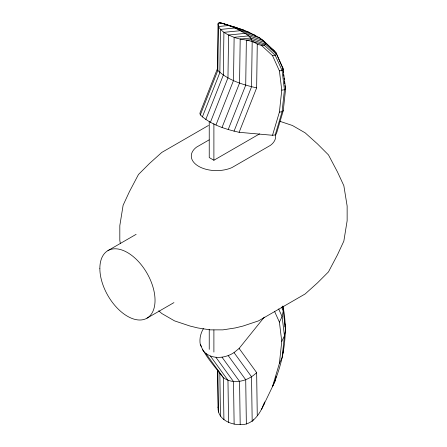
<?xml version="1.0" encoding="UTF-8"?>
<svg xmlns="http://www.w3.org/2000/svg" width="447" height="447" viewBox="0 0 447 447"><rect width="100%" height="100%" fill="white"/><g stroke="black" fill="none" stroke-linecap="round" stroke-linejoin="round"><path stroke-width="0.67" d="M217.387 68.821L218.03 23.792L219.198 22.35L243.235 29.888L249.286 32.396L259.495 37.783L262.953 40.286L275.933 52.601L282.822 67.832L285.616 88.741L283.264 110.711L276.375 133.899L275.207 134.933L272.514 135.279L239.123 132.295C225.372 129.177 210.76 124.752 200.312 114.885L199.87 113.242L217.387 68.821L217.829 70.47C228.277 80.331 242.894 84.762 256.645 87.875L239.123 132.295M200.312 114.885L217.829 70.47L218.454 26.518L218.03 23.792L222.802 23.322L235.005 27.988L245.207 33.369L248.666 35.877L250.683 38.029L252.186 41.392L251.538 86.83L234.021 131.25M256.645 87.875L257.265 44.141C250.454 39.314 241.665 40.319 234.127 37.319C228.238 34.989 221.746 32.273 218.454 26.518L228.948 25.479L243.235 29.888L244.23 30.809M272.514 135.279L279.409 112.091L281.755 90.121L279.409 70.861L272.514 55.635L261.556 45.465L257.265 44.141M282.906 306.117C288.589 333.171 283.605 361.55 272.514 386.538L279.409 363.35L281.755 341.379L279.409 322.119L274.525 311.33M284.951 326.746L285.175 324.684L284.415 322.868M217.488 370.317L218.03 407.709C217.655 419.079 230.345 424.857 240.19 424.65C253.08 425.46 260.964 412.564 264.635 401.914M276.112 376.564L275.207 380.989L261.556 409.357M218.03 407.709L218.32 406.384M275.207 134.933L282.096 111.744L284.448 89.774L282.096 70.514L275.207 55.283L264.244 45.119L252.186 41.392M282.28 355.421L283.264 352.107L283.152 350.744M202.329 117.036L219.846 72.621L220.46 29.429L235.005 27.988L249.286 32.396M205.782 119.545L223.304 75.124L223.913 32.329L240.547 30.681L254.835 35.089L255.829 36.017M210.442 122.232L227.964 77.817L228.573 35.017L245.207 33.369L259.495 37.783L262.484 40.554M215.99 124.925L233.513 80.505L234.127 37.319L248.666 35.877L262.953 40.286L275.933 52.601L283.264 69.481L282.096 70.514L279.409 70.861M222.047 127.434L239.564 83.019L240.19 39.068L250.683 38.029L264.97 42.437L265.412 44.085L276.375 54.249L275.207 55.283L272.514 55.635M228.193 129.591L245.716 85.176L246.353 40.146L251.125 39.677L265.412 44.085L264.244 45.119L261.556 45.465M203.424 328.606C200.524 333.423 199.239 339.122 200.312 344.682C205.693 356.896 215.186 367.116 223.304 377.609C233.58 385.219 248.186 381.04 256.645 372.614L239.123 348.431L264.278 317.141M279.409 322.119L282.096 316.577L283.264 310.883L282.878 306.111M281.755 341.379L284.448 335.831L285.616 330.137L283.264 310.883L281.543 307.072M279.409 363.35L282.096 357.801L284.448 335.831L282.096 316.577L278.654 308.961M253.354 419.755L252.186 421.46L251.538 376.771L234.021 352.582C224.556 358.98 209.369 359.947 202.329 349.526M263.076 405.524L264.244 403.814M283.264 110.711L282.096 111.744L279.409 112.091M234.021 352.582L239.123 348.431M208.436 125.49L161.808 152.41L149.51 163.457L138.481 174.481L129.479 191.54L123.115 205.257L119.818 225.618L119.818 240.318L120.366 243.716M209.151 139.861L196.501 147.164A25.244 14.578 0 0 0 198.68 166.345A25.244 14.578 0 0 0 231.898 167.603L270.457 145.342A25.244 14.578 0 0 0 275.458 134.564M209.235 121.69L209.235 157.562L213.895 160.249L259.623 133.849M107.945 250.605L136.134 234.334M146.962 318.191L173.95 302.608M281.755 90.121L284.448 89.774L285.616 88.741L285.002 85.718M231.909 26.256L237.083 27.731M231.261 26.071L219.198 22.35L220.265 22.892M280.073 121.372L292.416 125.49L305.15 132.837L317.448 143.884L328.472 154.913L337.474 171.966L343.844 185.684L347.14 206.05L347.14 220.751L343.844 241.112L337.474 254.829L328.472 271.888L317.448 282.912L305.15 293.958L258.517 320.879L242.928 326.081L235.195 327.958L222.897 329.864L210.163 329.864L197.865 327.958L190.137 326.081L174.542 320.879L161.808 313.531L158.735 310.771M270.949 48.304L273.91 50.455L274.486 51.723M228.193 355.583L245.716 379.771L246.353 424.063M222.047 357.231L239.564 381.42L240.19 424.65M215.99 357.416L233.513 381.598L234.127 424.08M210.442 356.114L227.964 380.302L228.573 422.393M200.312 344.682L201.53 346.369M205.782 353.421L223.304 377.609L223.913 419.705M219.091 371.898L219.594 373.105M282.822 67.832L282.99 69.212M283.158 70.587L283.409 72.649M283.661 74.71L283.828 76.085M284.08 78.152L284.247 79.527M284.499 81.589L284.75 83.65M256.645 372.614L257.265 415.632M219.846 373.714L220.46 416.191M217.851 370.25L218.454 412.1M213.895 123.69L213.895 160.249M213.895 329.981L213.895 352.052M209.235 329.361L209.235 349.364M99.86 268.468A39.018 22.529 60 0 0 141.246 319.951A39.018 22.529 60 0 0 141.246 264.775A39.018 22.529 60 0 0 99.86 268.468"/></g></svg>
